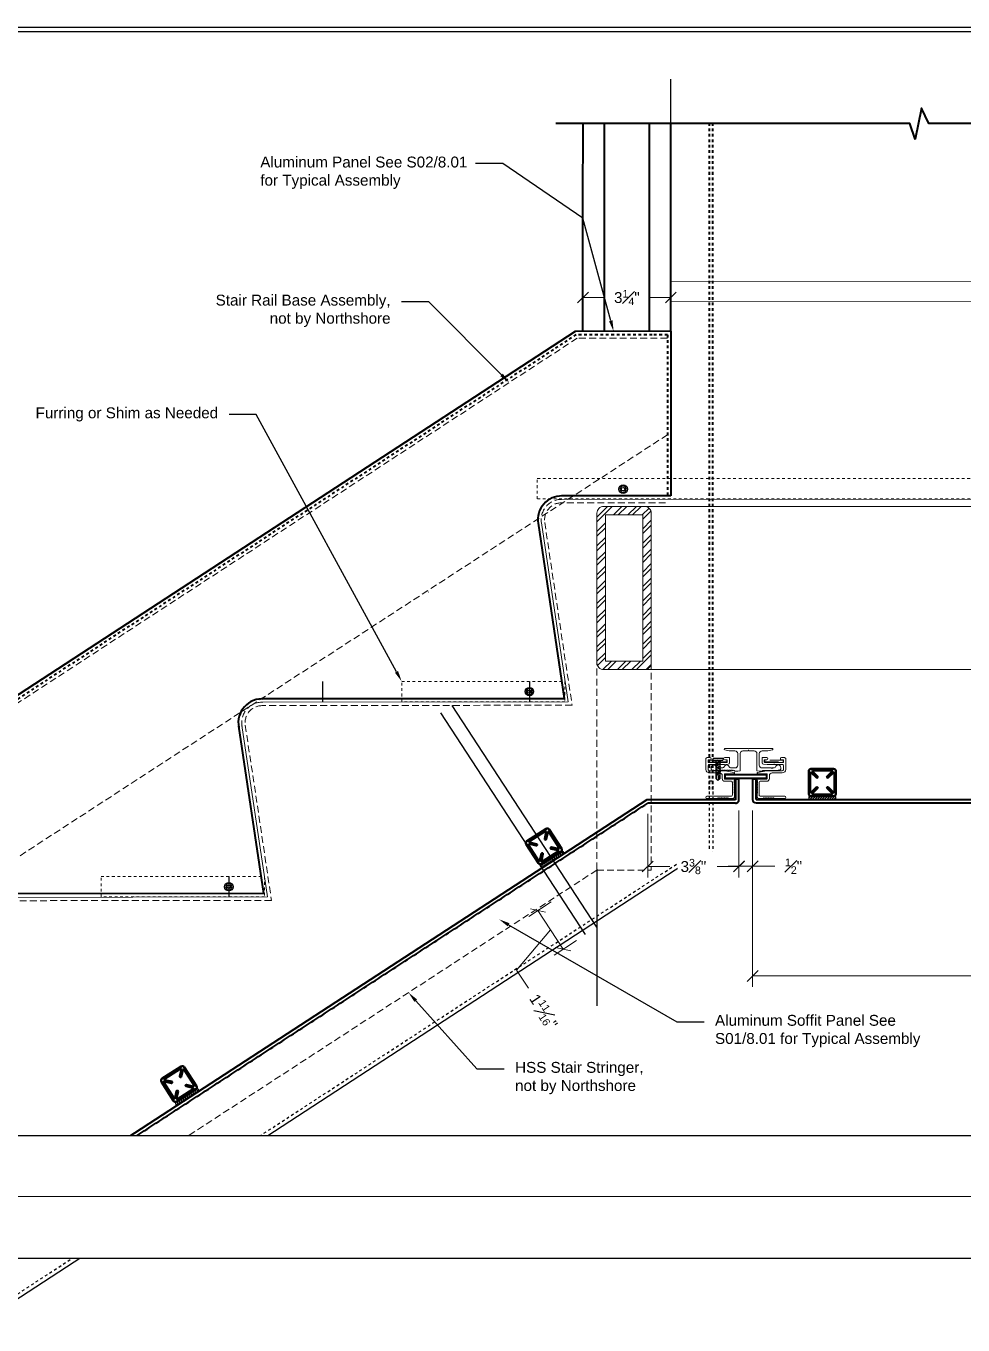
# Model space of a CAD drawing. Header units: inches. Extents: x -301 to 39679, y -468 to 370.
# Drawn here: x 2641.09 to 2675.52, y -2.2 to 45.55 of the extents above; entities that cross this region are included whole.
import ezdxf
from ezdxf import colors
from ezdxf.entities.mleader import LeaderData, LeaderLine
from ezdxf.enums import TextEntityAlignment as Align
from ezdxf.math import Vec2, Vec3

# ---------------------------------------------------------------- set-up
doc = ezdxf.new("R2010")
doc.units = ezdxf.units.IN
doc.header["$MEASUREMENT"] = 0
for name, pattern in [('DASHED', [0.75, 0.5, -0.25]), ('DASHED2', [0.375, 0.25, -0.125]), ('HIDDEN', [0.375, 0.25, -0.125]), ('HIDDEN2', [0.1875, 0.125, -0.0625])]:
    doc.linetypes.add(name, pattern=pattern)
doc.layers.get('Defpoints').update_dxf_attribs({"color": 3})
doc.layers.add('NSE-Border', color=156, linetype='Continuous', plot=False)
doc.layers.add('NSE-Construction', color=86, linetype='Continuous', plot=False)
for name, color, linetype, lineweight in [('NSE-By_Others', 252, 'Continuous', 0), ('NSE-By_Others_Hidden', 252, 'HIDDEN', 0), ('NSE-Call-Outs', 51, 'Continuous', 13), ('NSE-Dimensions', 51, 'Continuous', 13), ('NSE-Furring 01', 30, 'Continuous', 18), ('NSE-Hardware', 111, 'Continuous', 25), ('NSE-Notes', 11, 'Continuous', 40), ('NSE-Panels 01', 1, 'Continuous', 40), ('NSE-Sealant', 143, 'Continuous', 13), ('NSE-Title', 51, 'Continuous', 9)]:
    doc.layers.add(name, color=color, linetype=linetype, lineweight=lineweight)
doc.layers.add('NSE-Detail Border', color=7, linetype='Continuous')
doc.layers.add('Wipeouts', color=7, linetype='Continuous')
doc.styles.add('004 - NSSM - Standard', font='arial.ttf', dxfattribs={"height": 0.4})
doc.styles.add('008 - NSSM - Standard', font='arial.ttf', dxfattribs={"height": 0.8})
doc.styles.add('3_0-0_TEXT', font='simplex.shx', dxfattribs={"width": 0.7, "height": 0.375})
doc.dimstyles.new('$$$FASTENER$$$', dxfattribs={"dimtxt": 0.375, "dimasz": 0, "dimexe": 0, "dimexo": 0, "dimgap": 0, "dimtad": 0, "dimtih": 1, "dimtoh": 1, "dimdec": 4, "dimzin": 3, "dimdsep": 46, "dimlunit": 4, "dimtxsty": '3_0-0_TEXT', "dimblk": 'NONE', "dimcen": 0, "dimclrd": 256, "dimclre": 256, "dimclrt": 256, "dimadec": 0, "dimazin": 0, "dimtfac": 0.375, "dimtdec": 4, "dimtofl": 0, "dimtmove": 1, "dimatfit": 3, "dimldrblk": 'NONE', "dimfxl": 1, "dimtolj": 1, "dimtzin": 0, "dimarcsym": 0})
doc.dimstyles.new('004 - NSSM - Standard$0', dxfattribs={"dimtxt": 0.4, "dimasz": 0.4, "dimexe": 0.4, "dimexo": 0.4, "dimgap": 0.4, "dimtad": 0, "dimdec": 4, "dimzin": 3, "dimdsep": 46, "dimlunit": 5, "dimtxsty": '004 - NSSM - Standard', "dimblk": 'OBLIQUE', "dimcen": 0.4, "dimclrd": 256, "dimclre": 256, "dimclrt": 256, "dimazin": 0, "dimtfac": 0.7, "dimtdec": 4, "dimtmove": 1, "dimatfit": 2, "dimfxl": 1, "dimtfill": 1, "dimtfillclr": 11, "dimfrac": 1, "dimtolj": 1, "dimtzin": 0, "dimlwd": 0, "dimlwe": 0, "dimarcsym": 0})

# ---------------------------------------------------------------- blocks, each defined once
blk = doc.blocks.new('*U160')
blk.add_wipeout([(32.646, 1.129), (32.646, 0), (0, 0), (0, 11.312), (32.688, 11.312), (32.688, 0), (32.646, 0), (32.646, 11.271), (0.042, 11.271), (0.042, 1.129)])
at = {"layer": 'Defpoints', "ltscale": 0.0625}
blk.add_lwpolyline([(0.042, 1.129), (32.646, 1.129), (32.646, 11.271), (0.042, 11.271)], close=True, dxfattribs=at)
at = {"layer": 'NSE-Border', "ltscale": 0.0625}
blk.add_lwpolyline([(0, 0), (32.688, 0), (32.688, 11.312), (0, 11.312)], close=True, dxfattribs=at)
at = {"layer": 'NSE-Title'}
blk.add_line((0.938, 0.567), (32.438, 0.567), dxfattribs=at)
at = {"layer": 'Defpoints', "style": '008 - NSSM - Standard'}
blk.add_attdef('DETAIL_NUMBER', text='', height=0.218, dxfattribs=at).set_placement((0.625, 0.567), align=Align.MIDDLE_CENTER)
at = {"layer": 'NSE-Title', "style": '004 - NSSM - Standard'}
for tag, p in [('DETAIL_DESCRIPTION', (1.129, 0.62)), ('ARCH_REF', (2.197, 0.388))]:
    blk.add_attdef(tag, p, '', height=0.134, dxfattribs=at)
blk = doc.blocks.new('*U173')
at = {"layer": 'NSE-By_Others'}
h = blk.add_hatch(dxfattribs=at)
h.set_pattern_fill('ANSI32', color=256)
h.set_pattern_definition([(45, (-37.47987, -14.03486), (-0.265165, 0.265165), []), (45, (-37.3031, -14.03486), (-0.265165, 0.265165), [])])
h.paths.add_polyline_path([(1, 5.75, 0.4142136), (0.75, 6), (-0.75, 6, 0.4142136), (-1, 5.75), (-1, 0.25, 0.4142136), (-0.75, 0), (0.75, 0, 0.4142136), (1, 0.25)])
h.paths.add_polyline_path([(0.6875, 0.3125), (-0.6875, 0.3125), (-0.6875, 5.6875), (0.6875, 5.6875)], flags=16)
blk.add_lwpolyline([(-0.75, 0), (0.75, 0, 0.4142136), (1, 0.25), (1, 5.75, 0.4142136), (0.75, 6), (-0.75, 6, 0.4142136), (-1, 5.75), (-1, 0.25, 0.4142136)], format="xyb", close=True, dxfattribs=at)
blk.add_lwpolyline([(-0.6875, 0.3125), (0.6875, 0.3125), (0.6875, 5.6875), (-0.6875, 5.6875)], close=True, dxfattribs=at)
blk = doc.blocks.new('*U49')
at = {"linetype": 'Continuous'}
blk.add_lwpolyline([(0.642, 1.543), (0.77, 1.543, -0.414214), (0.9, 1.413), (0.9, 1.041, 0.414214), (1, 0.941), (1.109, 0.941, -0.414214), (1.205, 0.845), (1.205, 0.616, 0.414214), (1.255, 0.566), (1.71, 0.566, 0.414214), (1.76, 0.616), (1.76, 1.503, -1), (1.84, 1.503), (1.84, 1.121, -0.302776), (1.827, 1.103, 0.666667), (1.827, 1.08, -0.666667), (1.827, 1.043, 0.666667), (1.827, 1.02, -0.666667), (1.827, 0.983, 0.666667), (1.827, 0.96, -0.666667), (1.827, 0.923, 0.666667), (1.827, 0.9, -0.666667), (1.827, 0.863, 0.666667), (1.827, 0.84, -0.666667), (1.827, 0.803, 0.666667), (1.827, 0.78, -0.666667), (1.827, 0.743, 0.666667), (1.827, 0.72, -0.302776), (1.84, 0.701), (1.84, 0.539, -0.198912), (1.835, 0.528), (1.797, 0.491, -0.198912), (1.786, 0.486), (1.654, 0.486, -0.302776), (1.636, 0.498, 0.666667), (1.612, 0.498, -0.666667), (1.576, 0.498, 0.666667), (1.552, 0.498, -0.666667), (1.516, 0.498, 0.666667), (1.492, 0.498, -0.666667), (1.456, 0.498, 0.666667), (1.432, 0.498, -0.666667), (1.396, 0.498, 0.666667), (1.372, 0.498, -0.666667), (1.336, 0.498, 0.666667), (1.312, 0.498, -0.666667), (1.276, 0.498, 0.666667), (1.252, 0.498, -0.666667), (1.216, 0.498, 0.666667), (1.192, 0.498, -0.302776), (1.174, 0.486), (1.141, 0.486, -0.414214), (1.125, 0.502), (1.125, 0.845, 0.414214), (1.109, 0.861), (0.948, 0.861, 0.414214), (0.932, 0.845), (0.932, 0.58, -0.045635), (0.931, 0.577), (0.917, 0.5, -0.832406), (0.883, 0.5), (0.82, 0.843, -0.045635), (0.82, 0.845), (0.82, 1.413, 0.414214), (0.77, 1.463), (0.642, 1.463, 0.414214), (0.592, 1.413), (0.592, 0.861, -0.01996), (0.592, 0.86), (0.581, 0.719, -0.391021), (0.531, 0.673), (0.354, 0.673, -0.414214), (0.338, 0.689), (0.338, 0.849, -1), (0.418, 0.849), (0.418, 0.769, 0.414214), (0.434, 0.753), (0.496, 0.753, 0.414214), (0.512, 0.769), (0.512, 1.086, -0.262938), (0.52, 1.1, 0.564932), (0.52, 1.125, -0.262938), (0.512, 1.139), (0.512, 1.447, 0.414214), (0.496, 1.463), (0.434, 1.463, 0.414214), (0.418, 1.447), (0.418, 1.383, -1), (0.338, 1.383), (0.338, 1.493, -0.414214), (0.388, 1.543), (0.706, 1.543)], format="xyb", dxfattribs=at)
at = {"linetype": 'DASHED', "lineweight": 0, "transparency": 16777216}
blk.add_lwpolyline([(0.496, 0.772), (0.496, 1.452), (0.434, 1.452), (0.434, 0.772)], close=True, dxfattribs=at)
blk = doc.blocks.new('Bolt Head')
blk.add_lwpolyline([(0.25, 0), (0.125, 0.217), (-0.125, 0.217), (-0.25, 0), (-0.125, -0.217), (0.125, -0.217)], close=True)
for radius in [0.312, 0.125]:
    blk.add_circle((0, 0), radius)
blk = doc.blocks.new('*U262')
blk.add_wipeout([(-13.315, 0), (-0.315, 0), (-0.112, -0.569), (0.112, 0.569), (0.383, 0), (13.383, 0), (13.38, 3.974), (-13.317, 3.943)]).dxf.layer = 'Wipeouts'
blk.add_lwpolyline([(13.383, 0), (0.383, 0), (0.112, 0.569), (-0.112, -0.569), (-0.315, 0), (-13.315, 0)])
blk = doc.blocks.new('_Oblique')
at = {"color": 0, "linetype": 'ByBlock', "lineweight": -2}
blk.add_line((-0.5, -0.5), (0.5, 0.5), dxfattribs=at)
blk = doc.blocks.new('*D266')
at = {"layer": 'Defpoints', "color": 0, "transparency": 16777216}
for p in [(2660.724, 13.57), (2659.903, 13.035), (2661.651, 12.149)]:
    blk.add_point(p, dxfattribs=at)
at = {"layer": 'NSE-Construction', "lineweight": 0, "transparency": 16777216}
for p, q in [((2660.389, 13.351), (2659.568, 12.816)), ((2660.83, 11.614), (2659.903, 13.035)), ((2660.367, 12.324), (2659.12, 10.848)), ((2661.316, 11.93), (2660.495, 11.395)), ((2659.12, 10.848), (2659.557, 10.178))]:
    blk.add_line(p, q, dxfattribs=at)
at = {"layer": 'NSE-Construction', "lineweight": 0, "transparency": 16777216, "xscale": 0.4, "yscale": 0.4, "zscale": 0.4}
for p, rotation in [((2659.903, 13.035), 123.1219159581344), ((2660.83, 11.614), 303.1219159581344)]:
    blk.add_blockref('_Oblique', p, dxfattribs=dict(at, rotation=rotation))
at = {"layer": 'NSE-Construction', "transparency": 16777216, "insert": (2660.112, 9.328), "char_height": 0.4, "attachment_point": 5, "rotation": 303.1219, "style": '004 - NSSM - Standard', "bg_fill": 3, "box_fill_scale": 1.25, "bg_fill_color": 256, "bg_fill_true_color": 13158600, "bg_fill_transparency": 0}
blk.add_mtext('\\A1;1{\\H0.7x;\\S11#16;}"', dxfattribs=at)
blk = doc.blocks.new('*U48')
at = {"transparency": 16777216}
blk.add_lwpolyline([(0.798, -0.617), (0.806, -0.625), (0.798, -0.632), (0.806, -0.64), (0.798, -0.647), (0.806, -0.655), (0.798, -0.662), (0.806, -0.67), (0.798, -0.677), (0.806, -0.685), (0.798, -0.692), (0.806, -0.7), (0.798, -0.707), (0.806, -0.715), (0.798, -0.722), (0.806, -0.73), (0.798, -0.737), (0.806, -0.745), (0.798, -0.752), (0.806, -0.76), (0.798, -0.767), (0.806, -0.775), (0.798, -0.782), (0.806, -0.79), (0.798, -0.797), (0.806, -0.805), (0.798, -0.812), (0.806, -0.82), (0.798, -0.827), (0.806, -0.835), (0.798, -0.842), (0.806, -0.85), (0.798, -0.857), (0.806, -0.865), (0.798, -0.872), (0.806, -0.88), (0.798, -0.887), (0.806, -0.895), (0.798, -0.902), (0.806, -0.91), (0.798, -0.917), (0.806, -0.925), (0.798, -0.932), (0.806, -0.94), (0.798, -0.947), (0.806, -0.955), (0.798, -0.962), (0.806, -0.97), (0.798, -0.977), (0.806, -0.985), (0.798, -0.992), (0.806, -1), (0.798, -1.007), (0.806, -1.015), (0.798, -1.022), (0.806, -1.03), (0.798, -1.037), (0.806, -1.045), (0.798, -1.052), (0.806, -1.06), (0.798, -1.067), (0.806, -1.075), (0.798, -1.082), (0.806, -1.09), (0.798, -1.097), (0.806, -1.105), (0.798, -1.112), (0.806, -1.12), (0.798, -1.127), (0.806, -1.135), (0.798, -1.142), (0.806, -1.15), (0.798, -1.157), (0.806, -1.165), (0.806, -1.187), (0.789, -1.35, -0.383421), (0.761, -1.375), (0.716, -1.375, -0.918526), (0.679, -1.179, 0.337188), (0.716, -1.131), (0.716, -0.948, 0.337188), (0.679, -0.9, -0.760886), (0.679, -0.707, 0.337188), (0.716, -0.659), (0.716, -0.497, 0.414214), (0.616, -0.397), (0.19, -0.397, 0.414214), (0.09, -0.497), (0.09, -0.71), (0.055, -0.875, -0.900068), (0, -0.87), (0, -0.015, 1), (0, 0.015), (0, 0.87, -0.900068), (0.055, 0.875), (0.09, 0.71), (0.09, 0.497, 0.414214), (0.19, 0.397), (0.616, 0.397, 0.414214), (0.716, 0.497), (0.716, 0.835, 1), (0.716, 0.855), (0.716, 0.869, 1), (0.716, 0.889), (0.716, 0.943, 0.337188), (0.679, 0.991, -0.873386), (0.706, 1.187), (0.761, 1.187, -0.383421), (0.789, 1.163), (0.806, 1), (0.806, 0.513), (0.836, 0.513), (0.836, 0.397), (0.825, 0.307), (0.19, 0.307, 0.414214), (0.09, 0.207), (0.09, 0.015, 1), (0.09, -0.015), (0.09, -0.207, 0.414214), (0.19, -0.307), (0.825, -0.307), (0.836, -0.397), (0.836, -0.513), (0.806, -0.513), (0.806, -0.55), (0.798, -0.557), (0.806, -0.565), (0.798, -0.572), (0.806, -0.58), (0.798, -0.587), (0.806, -0.595), (0.798, -0.602), (0.806, -0.61)], format="xyb", close=True, dxfattribs=at)
blk = doc.blocks.new('_None')
blk = doc.blocks.new('*D306')
at = {"layer": 'Defpoints', "color": 0, "transparency": 16777216}
for p in [(2663.939, 16.983), (2667.291, 17.108), (2667.291, 14.652)]:
    blk.add_point(p, dxfattribs=at)
at = {"layer": 'NSE-Dimensions', "lineweight": 0, "transparency": 16777216}
for p, q in [((2663.939, 16.583), (2663.939, 14.252)), ((2667.291, 16.708), (2667.291, 14.252)), ((2663.939, 14.652), (2664.745, 14.652)), ((2667.291, 14.652), (2666.485, 14.652))]:
    blk.add_line(p, q, dxfattribs=at)
at = {"layer": 'NSE-Dimensions', "lineweight": 0, "transparency": 16777216, "xscale": 0.4, "yscale": 0.4, "zscale": 0.4, "rotation": 180}
blk.add_blockref('_Oblique', (2663.939, 14.652), dxfattribs=at)
at = {"layer": 'NSE-Dimensions', "lineweight": 0, "transparency": 16777216, "xscale": 0.4, "yscale": 0.4, "zscale": 0.4}
blk.add_blockref('_Oblique', (2667.291, 14.652), dxfattribs=at)
at = {"layer": 'NSE-Dimensions', "transparency": 16777216, "insert": (2665.615, 14.652), "char_height": 0.4, "attachment_point": 5, "style": '004 - NSSM - Standard', "bg_fill": 3, "box_fill_scale": 1.25, "bg_fill_color": 256, "bg_fill_true_color": 13158600, "bg_fill_transparency": 0}
blk.add_mtext('\\A1;3{\\H0.7x;\\S3#8;}"', dxfattribs=at)
blk = doc.blocks.new('*D307')
at = {"layer": 'Defpoints', "color": 0, "transparency": 16777216}
for p in [(2667.291, 17.108), (2667.791, 17.117), (2667.791, 14.661)]:
    blk.add_point(p, dxfattribs=at)
at = {"layer": 'NSE-Dimensions', "lineweight": 0, "transparency": 16777216}
for p, q in [((2667.791, 16.717), (2667.791, 14.261)), ((2667.291, 16.708), (2667.291, 14.261)), ((2667.291, 14.661), (2666.891, 14.661)), ((2667.291, 14.661), (2667.791, 14.661)), ((2667.291, 14.661), (2667.791, 14.661)), ((2667.791, 14.661), (2668.191, 14.661)), ((2668.608, 14.661), (2667.791, 14.661))]:
    blk.add_line(p, q, dxfattribs=at)
at = {"layer": 'NSE-Dimensions', "lineweight": 0, "transparency": 16777216, "xscale": 0.4, "yscale": 0.4, "zscale": 0.4}
blk.add_blockref('_Oblique', (2667.291, 14.661), dxfattribs=at)
at = {"layer": 'NSE-Dimensions', "lineweight": 0, "transparency": 16777216, "xscale": 0.4, "yscale": 0.4, "zscale": 0.4, "rotation": 180}
blk.add_blockref('_Oblique', (2667.791, 14.661), dxfattribs=at)
at = {"layer": 'NSE-Dimensions', "transparency": 16777216, "insert": (2669.294, 14.661), "char_height": 0.4, "attachment_point": 5, "style": '004 - NSSM - Standard', "bg_fill": 3, "box_fill_scale": 1.25, "bg_fill_color": 256, "bg_fill_true_color": 13158600, "bg_fill_transparency": 0}
blk.add_mtext('\\A1;{\\H0.7x;\\S1#2;}"', dxfattribs=at)
blk = doc.blocks.new('*D308')
at = {"layer": 'Defpoints', "color": 0, "transparency": 16777216}
for p in [(2667.791, 17.117), (2709.326, 17.126), (2709.326, 10.631)]:
    blk.add_point(p, dxfattribs=at)
at = {"layer": 'NSE-Dimensions', "lineweight": 0, "transparency": 16777216}
for p, q in [((2667.791, 16.717), (2667.791, 10.231)), ((2709.326, 16.726), (2709.326, 10.231)), ((2667.791, 10.631), (2685.654, 10.631)), ((2709.326, 10.631), (2691.463, 10.631))]:
    blk.add_line(p, q, dxfattribs=at)
at = {"layer": 'NSE-Dimensions', "lineweight": 0, "transparency": 16777216, "xscale": 0.4, "yscale": 0.4, "zscale": 0.4, "rotation": 180}
blk.add_blockref('_Oblique', (2667.791, 10.631), dxfattribs=at)
at = {"layer": 'NSE-Dimensions', "lineweight": 0, "transparency": 16777216, "xscale": 0.4, "yscale": 0.4, "zscale": 0.4}
blk.add_blockref('_Oblique', (2709.326, 10.631), dxfattribs=at)
at = {"layer": 'NSE-Dimensions', "transparency": 16777216, "insert": (2688.559, 10.631), "char_height": 0.4, "attachment_point": 5, "style": '004 - NSSM - Standard', "bg_fill": 3, "box_fill_scale": 1.25, "bg_fill_color": 256, "bg_fill_true_color": 13158600, "bg_fill_transparency": 0}
blk.add_mtext('\\A1;FV Panel Dimension', dxfattribs=at)
blk = doc.blocks.new('*U287')
at = {"layer": 'NSE-Sealant', "linetype": 'ByBlock', "lineweight": -2}
h = blk.add_hatch(dxfattribs=at)
h.set_pattern_fill('ANSI31', color=0, scale=0.5)
h.set_pattern_definition([(45, (-0.80175, 0.5), (-0.0441942, 0.0441942), [])])
edge = h.paths.add_edge_path()
edge.add_arc((0.874, 0.062), 0.0625, 269.4022, 450.5978)
edge.add_line((0.873, 0.125), (0, 0.125))
edge.add_arc((-0.001, 0.062), 0.0625, 89.4022, 270.5978)
edge.add_line((0, 0), (0.873, 0))
at = {"layer": 'NSE-Sealant', "color": 0, "linetype": 'ByBlock', "lineweight": -2}
for p, q in [((0, 0.125), (0.873, 0.125)), ((0.873, 0), (0, 0))]:
    blk.add_line(p, q, dxfattribs=at)
for centre, start, end in [((-0.001, 0.062), 89.4022, 270.5978), ((0.874, 0.062), 269.4022, 90.5978)]:
    blk.add_arc(centre, 0.0625, start, end, dxfattribs=at)
blk = doc.blocks.new('NorthClad Tube Stiffener')
at = {"lineweight": 50}
for points in [[(-0.417, 0.125, -0.414214), (-0.5, 0.208), (-0.5, 1.042, -0.414214), (-0.417, 1.125), (0.417, 1.125, -0.414214), (0.5, 1.042), (0.5, 0.208, -0.414214), (0.417, 0.125)], [(0.177, 0.409), (0.359, 0.227, -0.668179), (0.34, 0.18), (-0.34, 0.18, -0.668179), (-0.359, 0.227), (-0.177, 0.409, 1), (-0.216, 0.448), (-0.398, 0.266, -0.668179), (-0.445, 0.285), (-0.445, 0.965, -0.668179), (-0.398, 0.984), (-0.216, 0.802, 1), (-0.177, 0.841), (-0.359, 1.023, -0.668179), (-0.34, 1.07), (0.34, 1.07, -0.668179), (0.359, 1.023), (0.177, 0.841, 1), (0.216, 0.802), (0.398, 0.984, -0.668179), (0.445, 0.965), (0.445, 0.285, -0.668179), (0.398, 0.266), (0.216, 0.448, 1)]]:
    blk.add_lwpolyline(points, format="xyb", close=True, dxfattribs=at)
at = {"rotation": 180}
blk.add_blockref('*U287', (0.437, 0.125), dxfattribs=at)
blk = doc.blocks.new('*D313')
at = {"layer": 'Defpoints', "color": 0, "transparency": 16777216}
for p in [(2664.787, 35.568), (2661.557, 34.324), (2664.787, 34.328)]:
    blk.add_point(p, dxfattribs=at)
at = {"layer": 'NSE-Construction', "lineweight": 0, "transparency": 16777216}
for p, q in [((2661.557, 34.724), (2661.557, 35.968)), ((2664.787, 34.728), (2664.787, 35.968)), ((2661.557, 35.568), (2662.338, 35.568)), ((2664.787, 35.568), (2664.006, 35.568))]:
    blk.add_line(p, q, dxfattribs=at)
at = {"layer": 'NSE-Construction', "lineweight": 0, "transparency": 16777216, "xscale": 0.4, "yscale": 0.4, "zscale": 0.4, "rotation": 180}
blk.add_blockref('_Oblique', (2661.557, 35.568), dxfattribs=at)
at = {"layer": 'NSE-Construction', "lineweight": 0, "transparency": 16777216, "xscale": 0.4, "yscale": 0.4, "zscale": 0.4}
blk.add_blockref('_Oblique', (2664.787, 35.568), dxfattribs=at)
at = {"layer": 'NSE-Construction', "transparency": 16777216, "insert": (2663.172, 35.568), "char_height": 0.4, "attachment_point": 5, "style": '004 - NSSM - Standard', "bg_fill": 3, "box_fill_scale": 1.25, "bg_fill_color": 256, "bg_fill_true_color": 13158600, "bg_fill_transparency": 0}
blk.add_mtext('\\A1;3{\\H0.7x;\\S1#4;}"', dxfattribs=at)
blk = doc.blocks.new('*U31')
for points in [[(-0.011, 0.18), (-0.011, -0.18)], [(0.052, -0.18), (0.052, 0.18)]]:
    blk.add_lwpolyline(points)
for centre, start, end in [((0.02, 0.117), 63.732, 116.268), ((0.02, -0.117), 243.732, 296.268)]:
    blk.add_arc(centre, 0.0706, start, end)
for points in [[(0.052, 0.065), (0.735, 0.065), (0.802, 0), (0.735, -0.065), (0.052, -0.065), (0.052, 0.065)], [(0.735, 0.065), (0.607, 0.037), (0.569, 0), (0.607, -0.037), (0.735, -0.065)], [(0.607, 0.037), (0.802, 0)]]:
    blk.add_leader(points, dimstyle='$$$FASTENER$$$')
at = {"has_arrowhead": 0}
for points in [[(0.081, 0.065), (0.089, 0.095), (0.14, -0.095), (0.148, -0.065)], [(0.143, 0.065), (0.151, 0.095), (0.202, -0.095), (0.21, -0.065)], [(0.206, 0.065), (0.214, 0.095), (0.265, -0.095), (0.273, -0.065)], [(0.268, 0.065), (0.276, 0.095), (0.327, -0.095), (0.335, -0.065)], [(0.331, 0.065), (0.339, 0.095), (0.39, -0.095), (0.398, -0.065)], [(0.393, 0.065), (0.401, 0.095), (0.452, -0.095), (0.46, -0.065)], [(0.456, 0.065), (0.464, 0.095), (0.515, -0.095), (0.523, -0.065)], [(0.518, 0.065), (0.526, 0.095), (0.577, -0.095), (0.585, -0.065)], [(0.052, 0), (0.077, -0.095), (0.085, -0.065)]]:
    blk.add_leader(points, dimstyle='$$$FASTENER$$$', dxfattribs=at)

msp = doc.modelspace()

# ---------------------------------------------------------------- linework, layer by layer
at = {"color": 0, "linetype": 'Continuous', "lineweight": 0, "extrusion": (2.44897e-16, 1, 1.2238e-14)}
for p, q in [((2709.68359, 42.61472), (2664.71523, 42.54938)), ((2709.67225, 36.22208), (2664.77675, 36.15684)), ((2709.67334, 35.47208), (2664.77784, 35.40684)), ((2659.90716, 27.26957), (2660.86686, 20.83249)), ((2648.90562, 19.81236), (2649.82304, 13.65888)), ((2649.82304, 13.65888), (2638.72595, 13.64277)), ((2649.82304, 13.65888), (2649.82241, 13.65857))]:
    msp.add_line(p, q, dxfattribs=at)
at = {"color": 253, "linetype": 'DASHED2', "lineweight": 0, "extrusion": (2.44897e-16, 1, 1.2238e-14)}
for p, q in [((2651.17288, 27.52237), (2651.1734, 27.52275)), ((2655.87272, 24.74245), (2655.88112, 24.74587))]:
    msp.add_line(p, q, dxfattribs=at)
at = {"layer": 'NSE-By_Others', "linetype": 'DASHED2', "extrusion": (2.44897e-16, 1, 1.2238e-14)}
for p, q in [((2661.34498, 34.07235), (2540.73476, -44.6181)), ((2664.6623, 34.07717), (2661.34498, 34.07235)), ((2664.6623, 30.52486), (2623.10661, 3.48873)), ((2664.59251, 28.02451), (2660.77259, 28.02359)), ((2660.15478, 27.30409), (2661.15618, 20.58261)), ((2661.15618, 20.58261), (2649.7695, 20.56607)), ((2649.15225, 19.84892), (2650.11238, 13.40899)), ((2662.06945, 14.5218), (2629.65071, -6.56983)), ((2650.11238, 13.40899), (2638.72568, 13.39246))]:
    msp.add_line(p, q, dxfattribs=at)
at = {"layer": 'NSE-By_Others', "extrusion": (2.44897e-16, 1, 1.2238e-14)}
for p, q in [((2709.80859, 28.16041), (2660.77259, 28.14859)), ((2660.03121, 27.28519), (2661.0112, 20.7074)), ((2661.0112, 20.7074), (2649.76932, 20.69107)), ((2649.02862, 19.83049), (2649.9674, 13.53378)), ((2649.9674, 13.53378), (2638.7255, 13.51746))]:
    msp.add_line(p, q, dxfattribs=at)
at = {"layer": 'NSE-By_Others'}
for p, q in [((2663.81945, 27.8902), (2710.30859, 27.8902)), ((2663.66607, 21.8902), (2710.30859, 21.8902))]:
    msp.add_line(p, q, dxfattribs=at)
at = {"layer": 'NSE-By_Others', "linetype": 'DASHED2'}
for p, q in [((2662.06945, 14.5552), (2662.06945, 27.6402)), ((2664.06945, 26.27235), (2664.06945, 14.5218)), ((2662.06945, 14.5218), (2664.06945, 14.5218))]:
    msp.add_line(p, q, dxfattribs=at)
for centre, radius, start, end in [((2660.77259, 27.39859), 0.75, 90, 188.696384), ((2660.77259, 27.39859), 0.625, 90, 188.696384), ((2649.77041, 19.94108), 0.75031, 88.444335, 190.135222), ((2649.77041, 19.94108), 0.62531, 88.287976, 190.293167)]:
    msp.add_arc(centre, radius, start, end, dxfattribs=at)
at = {"layer": 'NSE-By_Others_Hidden', "color": 253, "linetype": 'HIDDEN2', "ltscale": 0.5}
for points in [[(2709.58168, 28.16488), (2659.87973, 28.16488), (2659.87973, 28.91488), (2709.58168, 28.91488)], [(2660.89793, 20.7074), (2654.89793, 20.7074), (2654.89793, 21.4574), (2660.89793, 21.4574)], [(2649.85412, 13.53378), (2643.85412, 13.53378), (2643.85412, 14.28378), (2649.85412, 14.28378)]]:
    msp.add_lwpolyline(points, close=True, dxfattribs=at)
at = {"layer": 'NSE-Construction'}
for p, q in [((2651.9862, 21.4574), (2651.9862, 20.7074)), ((2659.59012, 21.4574), (2659.59012, 20.7074)), ((2648.54631, 14.28378), (2648.54631, 13.53378))]:
    msp.add_line(p, q, dxfattribs=at)
at = {"layer": 'NSE-Construction', "extrusion": (2.44897e-16, 1, 1.2238e-14)}
for p, q in [((2662.06945, 12.42222), (2656.74949, 20.57621)), ((2665.23051, 14.70206), (2563.82563, -51.4581))]:
    msp.add_line(p, q, dxfattribs=at)
at = {"layer": 'NSE-Construction', "color": 9, "linetype": 'HIDDEN2', "ltscale": 0.25, "extrusion": (2.44897e-16, 1, 1.2238e-14)}
msp.add_line((2563.73957, -51.3262), (2665.10551, 14.80857), dxfattribs=at)
at = {"layer": 'NSE-Construction', "color": 9, "linetype": 'HIDDEN2', "ltscale": 0.25}
msp.add_polyline3d([(2666.20517, 15.30857, 0), (2666.20517, 17.80508, 0), (2666.33017, 17.80511, 0), (2666.33017, 15.20206, 0)], dxfattribs=at)
at = {"layer": 'NSE-Panels 01'}
for p, q in [((2664.7873, 34.3278), (2664.7873, 50.72551)), ((2664.00525, 34.32621), (2664.00525, 50.59911)), ((2662.35527, 34.32382), (2662.35527, 47.12903)), ((2664.7873, 34.3278), (2664.7873, 28.27942)), ((2667.16597, 17.10834), (2663.90186, 17.10834)), ((2667.16597, 16.98334), (2663.93897, 16.98334))]:
    msp.add_line(p, q, dxfattribs=at)
at = {"layer": 'NSE-Panels 01', "extrusion": (2.44897e-16, 1, 1.2238e-14)}
for p, q in [((2661.55654, 34.32361), (2661.56624, 49.32831)), ((2661.27047, 34.32224), (2540.59815, -44.40872)), ((2664.7873, 34.32735), (2661.27047, 34.32224)), ((2664.7873, 28.27942), (2660.77131, 28.27359)), ((2659.90653, 27.26926), (2660.86623, 20.83218)), ((2667.91582, 17.11732), (2709.20104, 17.12631))]:
    msp.add_line(p, q, dxfattribs=at)
at = {"layer": 'NSE-Panels 01', "color": 9, "linetype": 'HIDDEN2', "ltscale": 0.25}
for p, q in [((2666.20517, 17.48334), (2666.20517, 47.60677)), ((2666.33017, 17.48334), (2666.33017, 47.60677)), ((2664.6623, 34.20217), (2664.6623, 28.27942))]:
    msp.add_line(p, q, dxfattribs=at)
at = {"layer": 'NSE-Panels 01', "color": 9, "linetype": 'HIDDEN2', "ltscale": 0.25, "extrusion": (2.44897e-16, 1, 1.2238e-14)}
for p, q in [((2661.30772, 34.1973), (2540.66646, -44.51341)), ((2664.0991, 34.20135), (2661.30772, 34.1973)), ((2664.6623, 34.20217), (2664.13025, 34.20139))]:
    msp.add_line(p, q, dxfattribs=at)
at = {"layer": 'NSE-Panels 01'}
msp.add_lwpolyline([(2666.77014, 17.90086), (2668.31183, 17.90086), (2668.31183, 18.02586), (2666.77014, 18.02586)], close=True, dxfattribs=at)
msp.add_lwpolyline([(2667.91597, 17.11732), (2667.91597, 17.86732), (2667.79097, 17.86732), (2667.79097, 17.11732)], dxfattribs=at)
for points in [[(2649.76977, 20.81638, 0), (2660.86686, 20.83249, 0), (2660.86623, 20.83218, 0), (2649.76914, 20.81607, 0)], [(2648.90499, 19.81206, 0), (2649.82241, 13.65857, 0), (2638.72531, 13.64246, 0)]]:
    msp.add_polyline3d(points, dxfattribs=at)
for centre, radius, start, end in [((2660.77259, 27.39859), 0.875, 88.566153, 188.696384), ((2649.77041, 19.94108), 0.87531, 84.686974, 191.195369), ((2667.916, 17.11732), 0.125, 180, 269.98832)]:
    msp.add_arc(centre, radius, start, end, dxfattribs=at)
for points in [[(2667.29097, 17.85834), (2667.22847, 17.85834), (2667.16597, 17.85834)], [(2667.16597, 17.85834), (2667.16597, 17.48334), (2667.16597, 17.10834)], [(2667.29097, 17.10834), (2667.29097, 17.48334), (2667.29097, 17.85834)]]:
    msp.add_open_spline(points, degree=2, dxfattribs=at)
msp.add_rational_spline([(2667.16597, 16.98334), (2667.29095, 16.98336), (2667.29095, 17.10834)], [1, 0.707178850264, 1], degree=2, dxfattribs=at)
msp.add_rational_spline([(2667.91582, 16.99232), (2688.68344, 16.99681), (2709.20106, 17.00131), (2709.32604, 17.00133), (2709.32604, 17.12631)], [1, 1, 1, 0.707178850264, 1], degree=2, knots=[0, 0, 0, 1, 1, 2.57059247, 2.57059247, 2.57059247], dxfattribs=at)

# ---------------------------------------------------------------- block references
at = {"layer": 'NSE-By_Others'}
msp.add_blockref('*U173', (2663.06945, 21.8902), dxfattribs=at)
at = {"layer": 'NSE-Furring 01', "xscale": -1, "rotation": 90}
msp.add_blockref('*U49', (2667.61512, 18.99369), dxfattribs=at)
at = {"layer": 'NSE-Furring 01', "rotation": 270}
for name, p in [('*U48', (2667.64107, 18.9927)), ('*U49', (2667.46685, 18.99369))]:
    msp.add_blockref(name, p, dxfattribs=at)
at = {"layer": 'NSE-Hardware', "xscale": 0.5, "yscale": 0.5, "zscale": 0.5}
for p in [(2663.0333, 28.52487), (2659.59012, 21.0824), (2648.54631, 13.90878)]:
    msp.add_blockref('Bolt Head', p, dxfattribs=at)
at = {"layer": 'NSE-Hardware'}
for name, p, rotation in [('*U31', (2666.51705, 18.61144), 270), ('NorthClad Tube Stiffener', (2660.45688, 14.86482), 32.5027110074892), ('NorthClad Tube Stiffener', (2647.0494, 6.1333), 32.5027110074892)]:
    msp.add_blockref(name, p, dxfattribs=dict(at, rotation=rotation))

# ---------------------------------------------------------------- next in the draw order: block references
at = {"layer": 'NSE-Notes'}
msp.add_blockref('*U262', (2673.88122, 41.96429), dxfattribs=at)

# ---------------------------------------------------------------- next in the draw order: leaders
at = {"layer": 'NSE-Call-Outs'}
ml = msp.add_multileader_mtext('Standard', dxfattribs=at)
ml.set_content('Aluminum Panel See S02/8.01 for Typical Assembly', color=256, style='004 - NSSM - Standard')
ml.set_leader_properties(color=256)
ml.build(insert=Vec2(0, 0))
ml.multileader.update_dxf_attribs({"dogleg_length": 1, "arrow_head_size": 0.4})
ctx = ml.context
ctx.base_point, ctx.char_height, ctx.arrow_head_size, ctx.landing_gap_size, ctx.plane_origin = Vec3(2649.30272, 40.49036), 0.4, 0.4, 0.4, Vec3(2635.99479, 67.87714)
notes = []
notes.append((ctx, [(0, (1, 1, 0), (2658.61077, 40.49036), (-1, 0), 1, [(0, [(2662.68479, 34.3243), (2661.55923, 38.48783)], 0, [])])]))
ctx.mtext.insert, ctx.mtext.width, ctx.mtext.defined_height, ctx.mtext.flow_direction = Vec3(2649.70272, 40.74916), 8, 1.61676, 5
ctx.mtext.has_bg_fill, ctx.mtext.bg_color, ctx.mtext.bg_scale_factor, ctx.mtext.bg_transparency, ctx.mtext.use_window_bg_color = 1, -1027028792, 1.5, 0, 1
ml = msp.add_multileader_mtext('Standard', dxfattribs=at)
ml.set_content('\\A1;Furring or Shim as Needed', color=256, style='004 - NSSM - Standard')
ml.set_leader_properties(color=256)
ml.build(insert=Vec2(0, 0))
ml.multileader.update_dxf_attribs({"dogleg_length": 1, "arrow_head_size": 0.4})
ctx = ml.context
ctx.base_point, ctx.char_height, ctx.arrow_head_size, ctx.landing_gap_size, ctx.plane_origin = Vec3(2641.13142, 31.27192), 0.4, 0.4, 0.4, Vec3(2654.89793, 21.4574)
ctx.text_align_type = 2
notes.append((ctx, [(0, (1, 1, 0), (2649.55379, 31.27192), (-1, 0), 1, [(0, [(2654.89793, 21.4574)], 0, [])])]))
ctx.mtext.insert, ctx.mtext.alignment, ctx.mtext.flow_direction = Vec3(2648.15379, 31.53072), 3, 5
ctx.mtext.has_bg_fill, ctx.mtext.bg_color, ctx.mtext.bg_scale_factor, ctx.mtext.bg_transparency, ctx.mtext.use_window_bg_color = 1, -1027028792, 1.5, 0, 1
at = {"layer": 'NSE-Construction'}
ml = msp.add_multileader_mtext('Standard', dxfattribs=at)
ml.set_content('\\A1;HSS Stair Stringer,\\Pnot by Northshore', color=256, style='004 - NSSM - Standard')
ml.set_leader_properties(color=256)
ml.build(insert=Vec2(0, 0))
ml.multileader.update_dxf_attribs({"dogleg_length": 1, "arrow_head_size": 0.4})
ctx = ml.context
ctx.base_point, ctx.char_height, ctx.arrow_head_size, ctx.landing_gap_size, ctx.plane_origin = Vec3(2658.66435, 7.21047), 0.4, 0.4, 0.4, Vec3(2687.60586, 4.11478)
notes.append((ctx, [(1, (1, 1, 0), (2657.66435, 7.21047), (1, 0), 1, [(0, [(2655.1477, 10.01851)], 0, [])])]))
ctx.mtext.insert, ctx.mtext.width, ctx.mtext.defined_height, ctx.mtext.flow_direction = Vec3(2659.06435, 7.46927), 8, 0.66324, 5
ctx.mtext.has_bg_fill, ctx.mtext.bg_color, ctx.mtext.bg_scale_factor, ctx.mtext.bg_transparency, ctx.mtext.use_window_bg_color = 1, -1027028792, 1.5, 0, 1
for ctx, leaders in notes:
    for number, flags, end, landing, length, lines in leaders:
        leader = LeaderData()
        leader.index, (leader.has_last_leader_line, leader.has_dogleg_vector, leader.attachment_direction) = number, flags
        leader.last_leader_point, leader.dogleg_vector, leader.dogleg_length = Vec3(end), Vec3(landing), length
        for number, points, colour, breaks in lines:
            line = LeaderLine()
            line.index, line.vertices, line.color, line.breaks = number, Vec3.list(points), colors.encode_raw_color(colour), breaks
            leader.lines.append(line)
        ctx.leaders.append(leader)

# ---------------------------------------------------------------- next in the draw order: linework, layer by layer
msp.add_line((2664.79079, 28.27942), (2664.79079, 43.59579), dxfattribs=at)

# ---------------------------------------------------------------- next in the draw order: leaders
at = {"layer": 'NSE-Call-Outs'}
ml = msp.add_multileader_mtext('Standard', dxfattribs=at)
ml.set_content('\\A1;Stair Rail Base Assembly,\\Pnot by Northshore', color=256, style='004 - NSSM - Standard')
ml.set_leader_properties(color=256)
ml.build(insert=Vec2(0, 0))
ml.multileader.update_dxf_attribs({"dogleg_length": 1, "arrow_head_size": 0.4})
ctx = ml.context
ctx.base_point, ctx.char_height, ctx.arrow_head_size, ctx.landing_gap_size, ctx.plane_origin = Vec3(2647.73612, 35.41482), 0.4, 0.4, 0.4, Vec3(2580.85024, 40.93018)
ctx.text_align_type = 2
notes = []
notes.append((ctx, [(0, (1, 1, 0), (2655.88973, 35.41482), (-1, 0), 1, [(0, [(2658.84676, 32.44242)], 0, [])])]))
ctx.mtext.insert, ctx.mtext.width, ctx.mtext.defined_height, ctx.mtext.alignment, ctx.mtext.flow_direction = Vec3(2654.48973, 35.67362), 8, 0.66324, 3, 5
ctx.mtext.has_bg_fill, ctx.mtext.bg_color, ctx.mtext.bg_scale_factor, ctx.mtext.bg_transparency, ctx.mtext.use_window_bg_color = 1, -1027028792, 1.5, 0, 1
ml = msp.add_multileader_mtext('Standard', dxfattribs=at)
ml.set_content('Aluminum Soffit Panel See S01/8.01 for Typical Assembly', color=256, style='004 - NSSM - Standard')
ml.set_leader_properties(color=256)
ml.build(insert=Vec2(0, 0))
ml.multileader.update_dxf_attribs({"dogleg_length": 1, "arrow_head_size": 0.4})
ctx = ml.context
ctx.base_point, ctx.char_height, ctx.arrow_head_size, ctx.landing_gap_size, ctx.plane_origin = Vec3(2666.01, 8.93957), 0.4, 0.4, 0.4, Vec3(2653.50936, 20.05413)
notes.append((ctx, [(1, (1, 1, 0), (2665.01, 8.93957), (1, 0), 1, [(0, [(2658.47798, 12.71076)], 0, [])])]))
ctx.mtext.insert, ctx.mtext.width, ctx.mtext.defined_height, ctx.mtext.flow_direction = Vec3(2666.41, 9.19837), 8, 1.61676, 5
ctx.mtext.has_bg_fill, ctx.mtext.bg_color, ctx.mtext.bg_scale_factor, ctx.mtext.bg_transparency, ctx.mtext.use_window_bg_color = 1, -1027028792, 1.5, 0, 1
for ctx, leaders in notes:
    for number, flags, end, landing, length, lines in leaders:
        leader = LeaderData()
        leader.index, (leader.has_last_leader_line, leader.has_dogleg_vector, leader.attachment_direction) = number, flags
        leader.last_leader_point, leader.dogleg_vector, leader.dogleg_length = Vec3(end), Vec3(landing), length
        for number, points, colour, breaks in lines:
            line = LeaderLine()
            line.index, line.vertices, line.color, line.breaks = number, Vec3.list(points), colors.encode_raw_color(colour), breaks
            leader.lines.append(line)
        ctx.leaders.append(leader)

# ---------------------------------------------------------------- next in the draw order: linework, layer by layer
at = {"layer": 'NSE-Construction', "extrusion": (2.44897e-16, 1, 1.2238e-14)}
msp.add_line((2661.6507, 12.14901), (2656.33073, 20.303), dxfattribs=at)
at = {"layer": 'NSE-Construction'}
for p, q in [((2662.06945, 14.5552), (2662.06945, 9.52581)), ((2662.06945, 12.54722), (2662.06945, 12.42222))]:
    msp.add_line(p, q, dxfattribs=at)

# ---------------------------------------------------------------- next in the draw order: dimensions: what is measured, and where the dimension line sits
dim = msp.add_linear_dim(base=(2664.7873, 35.56787), p1=(2661.55654, 34.32361), p2=(2664.7873, 34.3278), dimstyle='004 - NSSM - Standard$0', override={"dimpost": '"'}, dxfattribs=at)
dim.commit()
dim.dimension.update_dxf_attribs({"geometry": '*D313', "text_midpoint": (2663.17192, 35.56787)})

# ---------------------------------------------------------------- next in the draw order: dimensions: what is measured, and where the dimension line sits
dim = msp.add_aligned_dim(p1=(2661.6507, 12.14901), p2=(2660.72368, 13.56985), distance=0.97973, dimstyle='004 - NSSM - Standard$0', override={"dimpost": '"'}, dxfattribs=at)
dim.commit()
dim.dimension.update_dxf_attribs({"geometry": '*D266', "text_midpoint": (2659.77583, 9.84289)})

# ---------------------------------------------------------------- next in the draw order: linework, layer by layer
at = {"layer": 'NSE-Panels 01'}
msp.add_line((2663.90186, 17.10834), (2636.32834, -0.84871), dxfattribs=at)
msp.add_open_spline([(2636.39656, -0.95345), (2650.16777, 8.01494), (2663.93897, 16.98334)], degree=2, dxfattribs=at)

# ---------------------------------------------------------------- next in the draw order: dimensions: what is measured, and where the dimension line sits
at = {"layer": 'NSE-Dimensions'}
dim = msp.add_linear_dim(base=(2667.29097, 14.65236), p1=(2663.93897, 16.98334), p2=(2667.29097, 17.10834), dimstyle='004 - NSSM - Standard$0', override={"dimpost": '"'}, dxfattribs=at)
dim.commit()
dim.dimension.update_dxf_attribs({"geometry": '*D306', "text_midpoint": (2665.61497, 14.65236), "dimtype": 160})

# ---------------------------------------------------------------- next in the draw order: dimensions: what is measured, and where the dimension line sits
dim = msp.add_linear_dim(base=(2667.79097, 14.66134), p1=(2667.29097, 17.10834), p2=(2667.79097, 17.11732), dimstyle='004 - NSSM - Standard$0', override={"dimpost": '"'}, dxfattribs=at)
dim.commit()
dim.dimension.update_dxf_attribs({"geometry": '*D307', "text_midpoint": (2669.294, 14.52361), "dimtype": 160})

# ---------------------------------------------------------------- next in the draw order: dimensions: what is measured, and where the dimension line sits
dim = msp.add_linear_dim(base=(2709.32606, 10.63123), p1=(2667.79097, 17.11732), p2=(2709.32606, 17.12631), text='FV Panel Dimension', dimstyle='004 - NSSM - Standard$0', override={"dimpost": '"'}, dxfattribs=at)
dim.commit()
dim.dimension.update_dxf_attribs({"geometry": '*D308', "text_midpoint": (2688.55852, 10.63123)})

# ---------------------------------------------------------------- next in the draw order: block references
at = {"layer": 'NSE-Hardware'}
msp.add_blockref('NorthClad Tube Stiffener', (2670.35175, 17.11785), dxfattribs=at)

# ---------------------------------------------------------------- next in the draw order: block references
at = {"layer": 'NSE-Detail Border', "xscale": 4, "yscale": 4, "zscale": 4}
msp.add_blockref('*U160', (2594.95798, 0.25), dxfattribs=at)

doc.saveas('drawing.dxf')
